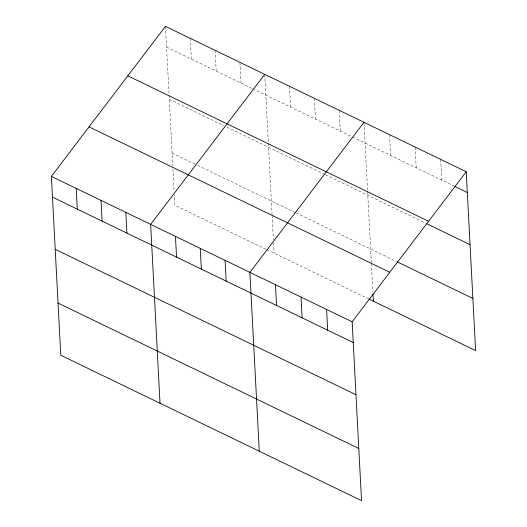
<?xml version="1.0" encoding="UTF-8"?>
<svg xmlns="http://www.w3.org/2000/svg" width="527" height="527" viewBox="0 0 527 527"><rect width="100%" height="100%" fill="white"/><g stroke="black" fill="none" stroke-linecap="round" stroke-linejoin="round"><path stroke-width="0.4" stroke-dasharray="2.63 1.98" d="M166.558 47.101L251.946 88.378M252.677 88.727L351.924 136.71M352.655 137.06L454.169 186.136M169.299 99.274L224.028 125.736M226.946 127.145L324.737 174.417M325.469 174.773L425.5 223.132M172.112 153.034L196.196 164.674M197.658 165.379L295.443 212.658M296.174 213.007L396.179 261.352M266.069 249.311L174.845 205.207L174.312 194.931M266.8 249.66L368.241 298.697M440.664 159.385L441.751 180.135M415.105 147.026L416.192 167.777M389.539 134.668L390.626 155.419M364.019 123.107L367.55 190.491M367.589 191.281L371.318 262.433M371.357 263.223L372.852 291.681M339.164 110.314L340.251 131.065M314.349 98.318L315.436 119.069M289.534 86.323L290.621 107.073M264.725 74.333L268.296 142.514M268.342 143.304L272.07 214.449M272.11 215.24L273.394 239.752M273.559 242.914L274.099 253.191M239.91 62.338L240.997 83.082M215.102 50.342L216.189 71.086M190.287 38.346L191.373 59.096M165.471 26.35L169.048 94.531M169.088 95.321L172.777 165.682M172.942 168.844L174.101 190.978"/><path stroke-width="0.79" d="M466.23 171.743L352.155 321.793L361.529 500.65L60.77 355.257L51.396 176.4L165.471 26.35L466.23 171.743L475.604 350.6L368.966 299.053M264.725 74.333L150.643 224.377L160.017 403.234M363.973 122.31L249.897 272.36L259.271 451.217M454.9 186.492L467.317 192.493M127.83 75.868L428.583 221.261M426.956 223.837L470.051 244.673M396.91 261.702L472.871 298.427M89.043 126.882L389.796 272.275M51.396 176.4L352.155 321.793M52.483 197.144L353.242 342.543M55.216 249.324L355.975 394.716M58.036 303.078L358.788 448.477M372.971 294.053L373.347 301.167M326.588 309.435L327.675 330.185M301.022 297.076L302.109 317.821M275.456 284.718L276.55 305.462M225.082 260.364L226.169 281.108M200.273 248.369L201.36 269.119M175.458 236.373L176.545 257.123M125.834 212.381L126.921 233.132M101.019 200.385L102.106 221.136M76.211 188.389L77.298 209.14"/></g></svg>
